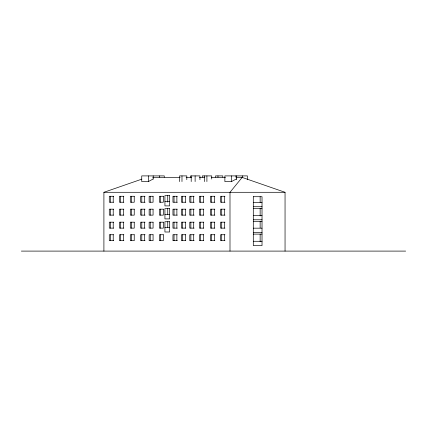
<?xml version="1.0" encoding="UTF-8"?>
<svg xmlns="http://www.w3.org/2000/svg" width="427" height="427" viewBox="0 0 427 427"><rect width="100%" height="100%" fill="white"/><g stroke="black" fill="none" stroke-linecap="round" stroke-linejoin="round"><path stroke-width="0.64" d="M285.049 251.097L285.049 192.299L242.157 177.413L229.998 192.299L229.998 251.097M164.267 177.162L164.267 175.903L141.732 175.903L141.732 181.582L148.366 181.587L153.192 178.977M247.398 179.687L247.398 175.903L224.869 175.903L224.869 181.582L231.498 181.587L236.323 178.977M103.905 251.097L103.905 192.299L141.823 179.143M152.797 177.413L180.141 177.413M186.14 177.413L191.477 177.413M199.478 177.413L204.816 177.413M211.482 177.413L225.488 177.413M236.158 177.413L242.157 177.413M103.905 192.299L285.049 192.299M113.657 196.276L109.296 196.276L109.296 202.233L113.657 202.233M123.846 196.276L119.485 196.276L119.485 202.233L123.846 202.233M145.047 196.276L140.686 196.276L140.686 202.233L145.047 202.233M177.312 196.276L172.951 196.276L172.951 202.233L177.312 202.233M185.804 196.276L181.443 196.276L181.443 202.233L185.804 202.233M194.136 196.276L189.775 196.276L189.775 202.233L194.136 202.233M203.77 196.276L199.404 196.276L199.404 202.233L203.77 202.233M214.834 196.276L210.468 196.276L210.468 202.233L214.834 202.233M224.97 196.276L220.604 196.276L220.604 202.233L224.97 202.233M253.286 196.708L262.023 196.708L262.023 245.584L253.302 245.584L253.302 196.708M164.929 201.533L169.626 201.533M253.286 202.425L262.023 202.425M253.302 206.721L262.023 206.721M253.286 208.365L262.023 208.365M113.657 209.177L109.296 209.177L109.296 215.133L113.657 215.133M123.846 209.177L119.485 209.177L119.485 215.133L123.846 215.133M145.047 209.177L140.686 209.177L140.686 215.133L145.047 215.133M177.312 209.177L172.951 209.177L172.951 215.133L177.312 215.133M185.804 209.177L181.443 209.177L181.443 215.133L185.804 215.133M194.136 209.177L189.775 209.177L189.775 215.133L194.136 215.133M203.77 209.177L199.404 209.177L199.404 215.133L203.77 215.133M214.834 209.177L210.468 209.177L210.468 215.133L214.834 215.133M224.97 209.177L220.604 209.177L220.604 215.133L224.97 215.133M164.929 214.535L169.626 214.535M253.302 215.475L262.023 215.475M253.302 219.772L262.023 219.772M253.286 221.416L262.023 221.416M113.657 222.179L109.296 222.179L109.296 228.13L113.657 228.13M123.846 222.179L119.485 222.179L119.485 228.13L123.846 228.13M145.047 222.179L140.686 222.179L140.686 228.13L145.047 228.13M177.312 222.179L172.951 222.179L172.951 228.13L177.312 228.13M185.804 222.179L181.443 222.179L181.443 228.13L185.804 228.13M194.136 222.179L189.775 222.179L189.775 228.13L194.136 228.13M203.77 222.179L199.404 222.179L199.404 228.13L203.77 228.13M214.834 222.179L210.468 222.179L210.468 228.13L214.834 228.13M224.97 222.179L220.604 222.179L220.604 228.13L224.97 228.13M164.929 227.634L169.626 227.634M253.302 228.178L262.023 228.178M253.302 232.475L262.023 232.475M253.286 234.119L262.023 234.119M113.657 234.733L109.296 234.733L109.296 240.684L113.657 240.684M123.846 234.733L119.485 234.733L119.485 240.684L123.846 240.684M145.047 234.733L140.686 234.733L140.686 240.684L145.047 240.684M177.312 234.733L172.951 234.733L172.951 240.684L177.312 240.684M185.804 234.733L181.443 234.733L181.443 240.684L185.804 240.684M194.136 234.733L189.775 234.733L189.775 240.684L194.136 240.684M203.77 234.733L199.404 234.733L199.404 240.684L203.77 240.684M214.834 234.733L210.468 234.733L210.468 240.684L214.834 240.684M224.97 234.733L220.604 234.733L220.604 240.684L224.97 240.684M253.302 241.287L262.023 241.287M21.35 251.097L405.65 251.097M260.139 196.708L260.139 202.425M260.139 208.365L260.139 215.971M260.139 221.416L260.139 227.922M260.139 234.119L260.139 241.762M242.579 175.903L242.579 177.797M236.323 175.903L236.323 179.687M235.944 175.903L235.944 177.162M231.498 175.903L231.498 181.582M224.533 196.276L224.533 202.233M224.533 209.177L224.533 215.133M224.533 222.179L224.533 228.13M224.533 234.733L224.533 240.684M222.803 177.162L222.803 175.903L215.555 175.903L215.555 177.162M221.698 196.276L221.698 202.233M221.698 209.177L221.698 215.133M221.698 222.179L221.698 228.13M221.698 234.733L221.698 240.684M217.978 175.903L217.978 177.162M214.397 196.276L214.397 202.233M214.397 209.177L214.397 215.133M214.397 222.179L214.397 228.13M214.397 234.733L214.397 240.684M211.723 179.057L211.723 175.903L202.286 175.903L202.286 177.162M211.562 196.276L211.562 202.233M211.562 209.177L211.562 215.133M211.562 222.179L211.562 228.13M211.562 234.733L211.562 240.684M206.903 175.903L206.903 181.582M204.474 175.903L204.474 181.582M203.332 196.276L203.332 202.233M203.332 209.177L203.332 215.133M203.332 222.179L203.332 228.13M203.332 234.733L203.332 240.684M200.498 196.276L200.498 202.233M200.498 209.177L200.498 215.133M200.498 222.179L200.498 228.13M200.498 234.733L200.498 240.684M199.943 179.687L199.943 175.903L190.634 175.903L190.634 177.162M195.123 175.903L195.123 181.582M193.698 196.276L193.698 202.233M193.698 209.177L193.698 215.133M193.698 222.179L193.698 228.13M193.698 234.733L193.698 240.684M191.205 175.903L191.205 181.582M190.864 196.276L190.864 202.233M190.864 209.177L190.864 215.133M190.864 222.179L190.864 228.13M190.864 234.733L190.864 240.684M186.802 179.687L186.802 175.903L179.553 175.903L179.553 181.582M185.366 196.276L185.366 202.233M185.366 209.177L185.366 215.133M185.366 222.179L185.366 228.13M185.366 234.733L185.366 240.684M182.532 196.276L182.532 202.233M182.532 209.177L182.532 215.133M182.532 222.179L182.532 228.13M182.532 234.733L182.532 240.684M181.982 175.903L181.982 181.582M176.879 196.276L176.879 202.233M176.879 209.177L176.879 215.133M176.879 222.179L176.879 228.13M176.879 234.733L176.879 240.684M174.04 196.276L174.04 202.233M174.04 209.177L174.04 215.133M174.04 222.179L174.04 228.13M174.04 234.733L174.04 240.684M167.736 195.63L167.736 202.051M167.736 208.627L167.736 214.407M167.736 221.73L167.736 227.506M160.483 196.276L160.483 202.233M160.483 209.177L160.483 215.133M160.483 222.179L160.483 228.13M160.483 234.733L160.483 240.684M159.447 175.903L159.447 177.162M153.192 175.903L153.192 179.057M150.24 196.276L150.24 202.233M150.24 209.177L150.24 215.133M150.24 222.179L150.24 228.13M150.24 234.733L150.24 240.684M148.366 175.903L148.366 181.582M144.614 196.276L144.614 202.233M144.614 209.177L144.614 215.133M144.614 222.179L144.614 228.13M144.614 234.733L144.614 240.684M141.775 196.276L141.775 202.233M141.775 209.177L141.775 215.133M141.775 222.179L141.775 228.13M141.775 234.733L141.775 240.684M131.399 196.276L131.399 202.233M131.399 209.177L131.399 215.133M131.399 222.179L131.399 228.13M131.399 234.733L131.399 240.684M123.408 196.276L123.408 202.233M123.408 209.177L123.408 215.133M123.408 222.179L123.408 228.13M123.408 234.733L123.408 240.684M120.574 196.276L120.574 202.233M120.574 209.177L120.574 215.133M120.574 222.179L120.574 228.13M120.574 234.733L120.574 240.684M113.219 196.276L113.219 202.233M113.219 209.177L113.219 215.133M113.219 222.179L113.219 228.13M113.219 234.733L113.219 240.684M110.385 196.276L110.385 202.233M110.385 209.177L110.385 215.133M110.385 222.179L110.385 228.13M110.385 234.733L110.385 240.684M169.626 195.63L164.929 195.63L164.929 205.899L169.626 205.899L169.626 195.63M134.238 196.276L130.31 196.276L130.31 202.233L134.238 202.233L134.238 196.276M153.074 196.276L149.151 196.276L149.151 202.233L153.074 202.233L153.074 196.276M163.317 196.276L159.394 196.276L159.394 202.233L163.317 202.233L163.317 196.276M169.626 208.627L164.929 208.627L164.929 218.902L169.626 218.902L169.626 208.627M134.238 209.177L130.31 209.177L130.31 215.133L134.238 215.133L134.238 209.177M153.074 209.177L149.151 209.177L149.151 215.133L153.074 215.133L153.074 209.177M163.317 209.177L159.394 209.177L159.394 215.133L163.317 215.133L163.317 209.177M169.626 221.73L164.929 221.73L164.929 232L169.626 232L169.626 221.73M134.238 222.179L130.31 222.179L130.31 228.13L134.238 228.13L134.238 222.179M153.074 222.179L149.151 222.179L149.151 228.13L153.074 228.13L153.074 222.179M163.317 222.179L159.394 222.179L159.394 228.13L163.317 228.13L163.317 222.179M134.238 234.733L130.31 234.733L130.31 240.684L134.238 240.684L134.238 234.733M153.074 234.733L149.151 234.733L149.151 240.684L153.074 240.684L153.074 234.733M163.317 234.733L159.394 234.733L159.394 240.684L163.317 240.684L163.317 234.733"/></g></svg>
